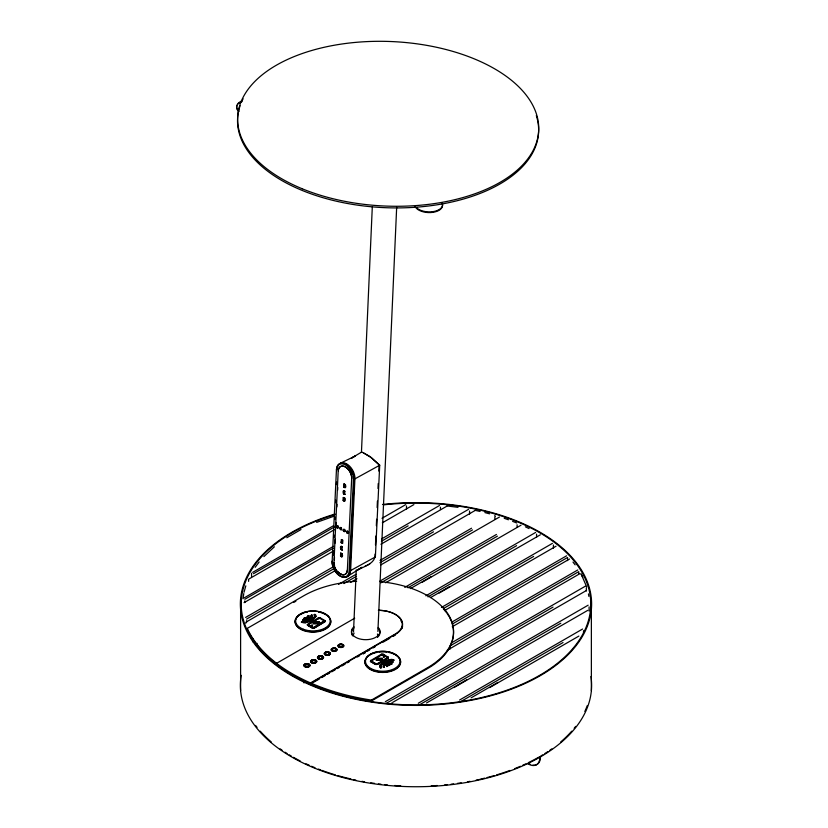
<?xml version="1.0" encoding="UTF-8"?>
<svg xmlns="http://www.w3.org/2000/svg" width="828" height="828" viewBox="0 0 828 828"><rect width="100%" height="100%" fill="white"/><g stroke="black" fill="none" stroke-linecap="round" stroke-linejoin="round"><path stroke-width="1.24" d="M251.567 576.485L251.567 573.224M319.36 622.708L316.524 622.594L319.36 622.708L319.36 622.004L314.06 622.004L316.099 623.298L314.06 622.004M381.646 660.299L379.607 659.016L381.646 660.299L376.336 660.299L376.336 659.595L379.172 659.709L376.336 659.595M353.504 631.94L356.247 569.964M361.443 452.45L372.289 207.114M375.084 554.077L374.97 556.654C373.925 563.878 363.068 567.056 357.106 570.14L362.167 567.263L346.911 576.702M375.477 545.031L375.881 535.985M376.336 525.656L376.616 519.197M377.133 507.564L377.413 501.106M377.899 631.516L396.664 207.362M333.115 555.65L333.301 551.779M333.963 537.569L334.088 534.991M334.822 519.487L334.936 516.91M335.609 502.699L335.733 500.122M336.468 484.628L336.582 482.041M333.963 562.616L338.197 470.915A9.274 5.786 61.2 0 1 345.317 466.878A9.211 5.744 61.1 0 1 351.683 478.284L347.377 570.026A9.274 5.786 61.1 0 1 340.256 574.063A9.274 5.786 61.1 0 1 333.87 562.605A9.211 5.744 61.1 0 0 340.298 573.99A9.211 5.744 61.1 0 0 347.367 569.975M334.367 559.873L334.481 557.296M335.154 543.085L335.34 539.214M336.002 525.004L336.127 522.427M336.861 506.933L336.986 504.345M337.648 490.135L337.772 487.557M337.306 528.461L337.431 525.915M340.525 556.178L340.66 553.218L342.14 553.725C344.148 559.769 337.99 554.522 342.005 556.685M340.846 549.419L342.326 549.916L340.846 549.419C338.838 543.365 344.997 548.612 340.981 546.459M341.157 542.65L341.581 539.535L341.157 542.65L342.647 543.158L342.782 540.198L341.302 539.69M343.144 500.547L343.289 497.587L344.769 498.094C346.766 504.149 340.608 498.901 344.624 501.054M343.465 493.788L344.945 494.295L343.465 493.788C341.467 487.733 347.625 492.981 343.61 490.828M343.786 487.03L343.92 484.059L345.4 484.566C347.408 490.621 341.25 485.374 345.266 487.526M340.805 556.023L340.95 553.063M341.126 549.264L341.26 546.304M343.423 500.391L343.568 497.431M343.744 493.633L343.889 490.673M344.065 486.874L344.21 483.904M341.726 556.84L342.14 553.725M342.047 550.071L342.181 547.111M342.357 543.313L342.502 540.353M344.344 501.209L344.769 498.094M344.665 494.451L344.8 491.48M344.986 487.682L345.4 484.566M343.258 576.712A12.203 7.607 61.1 0 0 350.627 570.575L354.912 478.863L379.741 465.222L370.116 456.59L361.764 452.005L351.445 458.122M377.992 488.489L378.23 483.511M378.81 471.08L379.11 464.87L371.617 457.936L363.937 453.123M375.384 556.882L379.71 465.191L379.11 464.87M314.919 616.291L314.536 615.069M380.776 666.012L380.88 666.871M242.977 598.789L243.784 593.572M312.58 616.135L311.949 617.409M379.721 665.681L379.617 666.23A3.778 2.184 0 0 0 380.259 667.565L380.87 667.999L381.625 667.461L381.159 667.12M244.032 592.289L245.812 585.851M386.614 666.095L390.34 663.549M307.033 619.582L310.428 617.616L311.411 616.177M384.285 666.126L384.471 665.546M370.809 660.351L370.385 661.355M388.404 657.587L387.97 658.363M384.658 656.676L383.281 656.832M314.919 616.177L312.498 618.909L305.366 622.107M312.373 616.85L312.549 615.825M383.178 665.857L383.757 664.894M315.986 616.508L311.659 620.307M379.721 665.795L379.928 665.246M311.349 616.415L306.319 619.841L302.52 620.307L304.652 620.824L309.568 618.982M384.347 665.888L385.765 664.315M371.41 661.127L371.824 660.651M387.38 657.587L376.823 663.942M325.249 621.404L314.495 627.955M379.928 665.36L380.569 664.449M308.761 616.953L308.958 615.866M386.707 665.764L389.367 663.952L391.82 663.777M255.159 567.304L259.143 561.995M307.229 617.139L307.819 616.477M307.664 616.788L307.861 616.011M387.877 665.826L388.974 664.853M381.128 665.37L381.739 664.553M380.218 664.946L385.972 660.93M263.873 556.602L274.399 546.78M325.104 621.631L314.837 627.676M370.592 660.672L381.201 654.348M388.187 658.043L377.578 664.366M311.421 617.895L311.949 617.295M383.757 665.008L386.127 663.218M384.823 665.205L388.032 663.011M313.957 617.636L309.248 620.679L304.704 622.19M381.739 664.667L382.443 663.932M311.09 625.471L312.021 625.243M312.259 625.927L312.259 625.223M308.461 624.488L318.501 618.526L308.74 624.157M371.544 660.899L381.584 654.938M310.831 618.319L311.421 617.781M381.346 663.849L382.194 663.228M382.443 664.046L383.198 663.394M286.819 537.724L300.968 529.558M308.161 617.346L305.356 618.754M310.831 618.216L308.244 619.82M384.865 664.097L388.197 662.152M307.229 617.026L306.194 617.74M383.198 663.507L384.782 662.431M388.467 665.277L392.13 663.932L391.209 663.518M383.105 662.659L387.059 660.444M252.664 572.365L333.705 525.583M253.44 573.711L334.481 526.918M249.373 578.741L334.429 529.641M244.074 597.94L333.518 546.294M382.008 518.297L405.72 504.614M244.85 599.275L333.218 548.26M244.053 602.66L333.798 550.837M382.319 522.83L413.886 504.604M245.637 617.429L333.643 566.611M381.542 538.956L439.471 505.515M246.609 619.106L334.615 568.298M381.397 541.284L408.142 525.842M246.806 621.673L335.092 570.709M380.911 544.255L446.841 506.187M247.251 628.39A174.656 100.84 0 0 0 276.624 663.3L276.624 664.191A174.656 100.84 0 0 1 247.251 629.29L247.251 628.39L303.638 595.839A87.809 50.694 0 0 1 356.661 581.256M293.681 602.473L295.896 601.2M338.548 584.392L356.04 574.301M380.073 560.421L468.576 509.323M343.889 583.554L356.226 576.433M379.948 562.73L433.489 531.824M350.534 582.405L356.961 578.689M380.559 565.069L474.941 510.586M306.722 617.336L303.576 618.485L305.584 617.874M308.782 615.804L307.778 616.053L308.958 615.98M311.193 615.639L311.68 614.904L312.115 615.318M302.52 620.307L303.586 620.027M310.935 615.452L311.68 614.904M302.21 622.49L301.454 622.025L303.41 622.128M314.94 615.918L314.081 614.738L315.447 614.738A3.778 2.184 0 0 1 316.079 616.073L314.361 618.454L308.637 621.859M301.454 622.139L304.704 622.076M314.081 614.842L314.826 614.304M379.928 581.111L471.546 528.223M308.016 623.846L318.884 617.729M380.901 582.798L472.509 529.91M385.579 582.777L499.46 517.034M404.757 587.394L496.438 534.464M319.463 678.898L310.531 684.052A174.801 100.923 0 0 1 276.583 664.449L276.583 663.321L354.705 618.216M407.966 587.787L497.411 536.14M410.429 588.584L431.305 576.536M422.104 582.312L521.019 525.2M425.871 595.818L535.602 532.466M427.952 596.853L516.62 545.662M430.57 597.568L449.407 586.69M439.15 593.086L540.363 534.805M303.866 682.862L306.081 681.579M276.583 663.321A174.801 100.923 0 0 0 310.531 682.934L395.36 633.958A24.012 13.859 0 0 0 400.493 618.878A24.012 13.859 0 0 0 378.365 610.329A24.281 14.024 0 0 1 400.742 619.034A24.281 14.024 0 0 1 395.556 634.289L310.976 683.121L310.976 684.021A174.656 100.84 0 0 0 371.441 700.985L427.817 668.434A87.809 50.694 0 0 0 451.674 622.19L566.6 555.795M441.448 607.441L552.452 543.354M321.699 677.604L325.042 675.669M327.277 674.385L329.513 673.092M331.738 671.808L335.092 669.873M337.317 668.589L339.552 667.296M341.788 666.012L345.131 664.077M347.367 662.783L349.602 661.5M357.417 656.987L359.642 655.693M362.995 653.768L365.22 652.474M367.456 651.191L369.692 649.897M373.035 647.962L375.27 646.678M383.085 642.166L389.781 638.305M393.124 636.37L395.36 635.076M363.275 653.82L365.51 652.536M443.518 608.487L533.636 556.447M444.584 610.557L556.085 546.18M387.68 658.457L376.812 664.573M452.574 623.867L567.573 557.472L567.573 560.608M392.296 660.175L394.242 660.278L393.497 659.812A3.778 2.184 0 0 0 391.178 659.44L388.28 660.102M452.254 626.744L569.56 559.014M383.116 666.054L384.016 667.399L384.513 666.664M390.971 662.265L393.176 661.996L392.12 661.582M386.914 666.499L387.783 665.919M451.229 643.014L577.778 569.954M450.049 645.933L578.751 571.641L578.751 573.732M447.255 650.239L579.952 573.628M310.976 683.121A174.656 100.84 0 0 0 371.441 700.084L427.817 667.534A87.809 50.694 0 0 0 449.314 616.146A87.809 50.694 0 0 0 379.917 581.649M385.351 701.668L585.386 586.183M386.324 703.345L553.011 607.11M392.72 702.341L586.555 590.426M418.295 703.251L588.139 605.196M419.268 704.938L560.804 623.225M426.492 702.993L466.65 679.809M453.951 687.602L587.797 610.329M459.571 700.043L582.57 629.032M460.544 701.72L563.04 642.549M471.101 697.849L497.876 682.386M489.638 687.613L578.886 636.08M539.877 757.206L540.467 756.875L539.297 756.875L539.877 757.206A16.467 9.501 60 0 1 527.653 763.602M351.465 458.194L355.512 455.897L340.908 462.997M350.627 570.575L375.426 556.902M384.782 662.545L386.448 661.51M386.873 663.756L388.674 662.721M307.478 617.771L306.339 618.35M310.717 620.731L305.284 622.801M317.776 618.216L320.043 617.74L325.073 620.648M380.859 654.627L381.584 654.223M364.951 566.269L369.723 564.054M386.448 661.624L387.39 661.075M387.452 662.597L391.582 661.613M318.501 618.63L319.97 618.495M381.584 655.041L382.919 654.731M389.502 664.677L391.261 664.315M383.436 656.49L384.606 656.625L383.674 657.059M316.658 522.385L333.663 516.31M387.39 661.189L390.992 660.113M387.059 660.558L390.412 659.502M388.674 662.835L390.568 662.193M307.498 620.151L305.698 620.71M314.495 627.841L312.57 628.048M307.416 622.201L304.518 622.863A3.778 2.184 0 0 1 302.21 622.377L301.454 622.025M388.467 660.785L392.917 660.444M306.319 619.727L304.725 620.037M389.046 661.955L391.044 661.593M389.377 662.576L392.431 662.545M305.874 618.516L303.876 618.526M314.123 627.966L312.943 628.09M381.584 654.337L383.778 654.493M377.206 664.377L375.312 664.48L370.468 661.458M381.956 654.886L382.753 654.803M312.021 625.906L311.483 625.906M383.674 656.397L384.451 656.49M381.967 654.255L382.764 654.213M314.06 622.118L319.36 622.004M316.099 623.298L313.253 623.298L316.099 623.184M313.253 623.184L313.253 623.888L318.563 623.877L316.524 622.708M382.443 658.415L377.133 658.426L382.443 658.415L382.443 659.119L379.607 659.119M379.607 659.016L382.443 659.119M381.646 660.185L376.336 660.299M319.287 617.802L320.043 617.843M376.419 664.501L370.623 661.655M376.419 663.911L371.586 661.417M304.652 620.71L302.52 620.193M446.965 505.949L457.998 507.336M391.582 661.5L393.176 661.996M475.168 510.358L480.105 511.445M312.787 627.458L314.123 627.376L324.286 620.948M484.877 512.594L489.607 513.826M312.57 628.162L307.778 625.419M383.136 654.151L388.322 657.256M504.211 518.287L508.413 519.767M312.021 625.14L312.477 625.626L311.245 625.813M512.563 521.329L516.682 522.975M319.825 618.319L324.224 620.969M312.642 627.396C303.845 621.352 311.224 628.887 314.123 627.262L324.224 620.855M371.41 661.023L375.726 663.921L377.206 663.787M312.228 628.069L307.302 624.83M525.387 526.815L529.082 528.595M354.912 478.863L354.953 478.884A12.203 7.607 61.1 0 0 347.812 464.611A12.203 7.607 61.1 0 0 337.689 466.454M343.92 484.059L345.121 484.722M343.289 497.587L344.489 498.249M341.446 542.495L342.647 543.158M340.66 553.218L341.861 553.88M383.053 654.793L387.369 657.473M316.524 622.594L318.563 623.774M377.133 658.426L379.172 659.709M350.306 778.61L350.886 778.941A174.801 100.923 0 0 1 337.793 775.608M314.826 614.417L315.447 614.852M380.259 667.461L380.87 667.999M387.928 656.77L388.404 657.473M386.914 666.612L386.614 665.981M494.782 515.44L495.258 516.424M383.302 666.675L384.016 667.399M312.115 615.214L312.549 615.939M307.54 625.357L307.291 624.612M572.986 562.088L575.129 564.841M581.215 574.228L586.69 586.876M581.08 573.98L582.798 577.23M325.238 620.731L325.321 621.29M380.766 666.395L381.625 667.461M588.449 593.914L588.874 596.388M591.368 598.706L591.368 690.655M589.101 606.883L589.101 611.064M586.348 587.859L586.348 590.995M583.533 630.708L583.533 632.799M553.425 545.031L553.425 548.167M536.575 534.143L536.575 537.279M517.086 524.786L517.086 526.877M494.854 517.003L494.854 519.094M469.548 511.011L469.548 514.147M452.574 624.912L452.574 625.958M450.049 646.978L450.049 649.08M440.444 507.191L440.444 509.551M406.496 505.96L406.496 509.21M391.747 702.9L391.747 704.473M371.441 700.084L371.441 700.985M310.531 682.934L310.531 684.052M253.213 639.04L253.213 642.176M248.597 579.196L248.597 581.36M246.609 620.679L246.609 622.242M245.833 622.242L245.833 623.287M244.85 600.9L244.85 602.525M240.606 598.706L240.606 690.655M353.328 635.8A12.203 7.048 0 0 1 354.115 633.089M377.423 634A12.203 7.048 0 0 1 377.568 636.753M337.193 469.124A12.203 7.607 61.1 0 1 337.348 467.727M238.888 110.962A14.004 7.649 2.5 0 1 242.459 100.705M238.857 111.645A14.004 7.649 2.5 0 1 236.994 105.684M238.288 103.852A14.004 7.649 2.5 0 1 239.685 102.744M442.576 204.299A14.004 7.649 2.5 0 1 432.64 211.699A14.004 7.649 2.5 0 1 416.567 207.776M441.852 202.922A14.004 7.649 2.5 0 1 432.609 212.382A14.004 7.649 2.5 0 1 415.066 206.503M590.944 676.507A175.619 101.399 0 0 1 414.963 786.735A175.619 101.399 0 0 1 241.227 675.337M540.467 756.895A16.467 9.501 60 0 1 532.87 765.113M530.562 764.472A16.467 9.501 60 0 1 528.243 763.261M338.279 470.925A9.211 5.744 61.1 0 1 345.348 466.92A9.274 5.786 61.2 0 1 351.703 478.336M349.24 470.025A9.211 5.744 61.1 0 1 351.072 473.326M341.809 574.373A9.211 5.744 61.1 0 1 340.577 573.835M339.366 573.028A9.211 5.744 61.1 0 1 338.145 571.931M334.574 565.545A9.211 5.744 61.1 0 1 334.284 563.92M348.371 531.949A1.19 0.745 61.1 0 1 348.205 533.273A1.19 0.745 61.1 0 1 347.004 532.539A1.19 0.745 61.1 0 1 347.087 531.162M347.636 531.172A1.19 0.745 61.1 0 1 348.184 531.638M345.131 530.344A1.19 0.745 61.1 0 1 344.396 531.431A1.19 0.745 61.1 0 1 343.496 529.692A1.19 0.745 61.1 0 1 344.852 529.806M341.519 529.62A1.19 0.745 61.1 0 1 340.36 528.916A1.19 0.745 61.1 0 1 340.36 527.55A1.19 0.745 61.1 0 1 341.519 527.974M338.259 527.767A1.19 0.745 61.1 0 1 337.048 527.125A1.19 0.745 61.1 0 1 337.058 525.708A1.19 0.745 61.1 0 1 338.259 526.246M396.457 655.548A17.833 10.298 0 0 1 394.997 669.645A17.833 10.298 0 0 1 370.54 669.645A17.833 10.298 0 0 1 369.071 655.548M369.599 655.196A17.833 10.298 0 0 1 371.979 653.944M372.662 653.665A17.833 10.298 0 0 1 374.111 653.147M374.877 652.909A17.833 10.298 0 0 1 376.502 652.505M379.11 652.071A17.833 10.298 0 0 1 386.417 652.071M389.025 652.505A17.833 10.298 0 0 1 390.65 652.909M392.161 653.395A17.833 10.298 0 0 1 392.876 653.665M393.548 653.944A17.833 10.298 0 0 1 394.801 654.555M395.38 654.865A17.833 10.298 0 0 1 395.929 655.196M391.178 659.554A3.778 2.184 0 0 1 393.497 659.926M318.345 611.571A17.833 10.298 0 0 1 327.381 627.427A17.833 10.298 0 0 1 298.484 627.427A17.833 10.298 0 0 1 307.519 611.571M308.389 611.426A17.833 10.298 0 0 1 317.476 611.426M329.306 617.74A17.833 10.298 0 0 1 322.475 630.532A17.833 10.298 0 0 1 299.519 628.618A17.833 10.298 0 0 1 299.239 615.235M299.777 614.883A17.833 10.298 0 0 1 300.895 614.231M301.506 613.931A17.833 10.298 0 0 1 302.831 613.351M303.534 613.082A17.833 10.298 0 0 1 304.28 612.834M305.853 612.389A17.833 10.298 0 0 1 307.519 612.027M318.345 612.027A17.833 10.298 0 0 1 320.022 612.389M320.819 612.596A17.833 10.298 0 0 1 322.33 613.082M323.044 613.351A17.833 10.298 0 0 1 324.359 613.931M324.969 614.231A17.833 10.298 0 0 1 327.143 615.608M327.629 616.001A17.833 10.298 0 0 1 328.933 617.284M336.468 469.973A11.644 7.266 61.1 0 1 345.4 464.891A11.644 7.266 61.1 0 1 353.421 479.288L349.106 570.978A11.644 7.266 61.1 0 1 340.163 576.05A11.644 7.266 61.1 0 1 332.142 561.653L336.447 469.538A12.203 7.607 61.1 0 1 345.804 464.229A12.203 7.607 61.1 0 1 354.198 479.298L349.882 570.989A12.203 7.607 61.1 0 1 340.515 576.298A12.203 7.607 61.1 0 1 332.121 561.229M537.745 121.064A150.655 82.303 2.5 0 1 382.443 207.559A150.655 82.303 2.5 0 1 240.11 105.715M241.455 102.237A150.655 82.303 2.5 0 1 243.08 98.801M536.316 115.599A150.655 82.303 2.5 0 1 537.507 119.967M402.201 626.713A24.012 13.859 0 0 1 401.828 628.121M401.187 621.093A24.012 13.859 0 0 1 401.808 622.459M378.22 627.458A14.273 8.239 0 0 1 374.494 637.964A14.273 8.239 0 0 1 355.947 637.446A14.273 8.239 0 0 1 353.98 626.786M379.71 634.258A14.273 8.239 0 0 1 377.496 637.239M352.645 635.842A14.273 8.239 0 0 1 352.138 635.076M351.776 634.258A14.273 8.239 0 0 1 353.98 627.903M378.22 628.576A14.273 8.239 0 0 1 379.928 633.42M443.332 608.859A87.809 50.694 0 0 1 446.313 612.441M446.996 613.382A87.809 50.694 0 0 1 448.848 616.239M449.397 617.202A87.809 50.694 0 0 1 451.291 621.186M402.553 626.247A24.281 14.024 0 0 1 402.097 628.152M401.197 620.607A24.281 14.024 0 0 1 402.077 622.418M382.484 504.48A175.619 101.399 0 0 1 586.752 627.707A175.619 101.399 0 0 1 307.799 683.887A175.619 101.399 0 0 1 334.998 514.043M383.499 504.852A174.801 100.923 0 0 1 585.81 627.924A174.801 100.923 0 0 1 308.078 683.4A174.801 100.923 0 0 1 335.381 514.467M587.176 705.756A174.801 100.923 0 0 1 584.827 711.459M575.677 726.394A174.801 100.923 0 0 1 574.146 728.319M571.734 731.165A174.801 100.923 0 0 1 560.753 741.909M551.831 748.854A174.801 100.923 0 0 1 549.895 750.209M547.908 751.555A174.801 100.923 0 0 1 544.865 753.521M542.785 754.815A174.801 100.923 0 0 1 540.663 756.078M538.51 757.32A174.801 100.923 0 0 1 528.347 762.65M525.997 763.778A174.801 100.923 0 0 1 522.685 765.279M520.439 766.262A174.801 100.923 0 0 1 514.705 768.632M510.007 770.423A174.801 100.923 0 0 1 496.593 774.894M494.181 775.608A174.801 100.923 0 0 1 487.081 777.544M484.69 778.144A174.801 100.923 0 0 1 479.847 779.293M478.636 779.562A174.801 100.923 0 0 1 476.183 780.09M470.004 781.321A174.801 100.923 0 0 1 467.509 781.777M461.227 782.822A174.801 100.923 0 0 1 457.429 783.381M453.609 783.899A174.801 100.923 0 0 1 451.053 784.209M447.192 784.644A174.801 100.923 0 0 1 444.626 784.903M437.298 785.513A174.801 100.923 0 0 1 431.222 785.875M400.752 785.875A174.801 100.923 0 0 1 394.687 785.513M387.359 784.903A174.801 100.923 0 0 1 384.782 784.644M380.921 784.209A174.801 100.923 0 0 1 378.365 783.899M374.546 783.381A174.801 100.923 0 0 1 370.747 782.822M364.465 781.777A174.801 100.923 0 0 1 361.971 781.321M355.792 780.09A174.801 100.923 0 0 1 353.349 779.562M335.381 774.894A174.801 100.923 0 0 1 321.968 770.423M320.788 769.978A174.801 100.923 0 0 1 318.438 769.088M314.961 767.701A174.801 100.923 0 0 1 311.545 766.262M309.299 765.279A174.801 100.923 0 0 1 305.987 763.778M300.16 760.932A174.801 100.923 0 0 1 293.464 757.32M291.311 756.078A174.801 100.923 0 0 1 289.2 754.815M287.109 753.521A174.801 100.923 0 0 1 285.07 752.217M282.079 750.209A174.801 100.923 0 0 1 280.143 748.854M271.222 741.909A174.801 100.923 0 0 1 260.24 731.165M257.053 727.357A174.801 100.923 0 0 1 255.562 725.421M255.562 645.26A174.801 100.923 0 0 1 257.053 643.335M346.518 532.052A1.19 0.745 61.2 0 0 347.895 533.439A1.19 0.745 61.2 0 0 347.739 531.597A1.19 0.745 61.2 0 0 346.518 532.052M343.185 530.22A1.19 0.745 61.1 0 0 344.562 531.607A1.19 0.745 61.1 0 0 344.407 529.775A1.19 0.745 61.1 0 0 343.185 530.22M339.863 528.388A1.19 0.745 61.2 0 0 341.239 529.775A1.19 0.745 61.2 0 0 341.084 527.943A1.19 0.745 61.2 0 0 339.863 528.388M336.53 526.567A1.19 0.745 61.1 0 0 337.907 527.953A1.19 0.745 61.1 0 0 337.752 526.111A1.19 0.745 61.1 0 0 336.53 526.567M373.356 669.624A17.284 9.977 0 0 0 400.027 661.769A17.284 9.977 0 0 0 374.908 652.36A17.284 9.977 0 0 0 373.356 669.624M373.842 670.618A17.833 10.298 0 0 0 400.597 661.707A17.833 10.298 0 0 0 373.842 652.785A17.833 10.298 0 0 0 373.842 670.618M303.524 629.311A17.284 9.977 0 0 0 330.196 621.455A17.284 9.977 0 0 0 305.077 612.047A17.284 9.977 0 0 0 303.524 629.311M339.335 647.289A3.022 1.739 0 0 0 343.91 645.83A3.022 1.739 0 0 0 339.439 644.277A3.022 1.739 0 0 0 339.335 647.289M339.708 646.637A2.194 1.263 0 0 0 343.092 645.633A2.194 1.263 0 0 0 339.884 644.443A2.194 1.263 0 0 0 339.708 646.637A2.163 1.252 0 0 0 343.061 645.633A2.163 1.252 0 0 0 339.904 644.463A2.163 1.252 0 0 0 339.728 646.627M339.708 646.865A2.194 1.263 0 0 0 343.092 645.861A2.194 1.263 0 0 0 339.884 644.67A2.194 1.263 0 0 0 339.708 646.865A2.163 1.252 0 0 0 343.061 645.85A2.163 1.252 0 0 0 339.904 644.681A2.163 1.252 0 0 0 339.728 646.854M332.546 651.212A3.022 1.739 0 0 0 337.12 649.752A3.022 1.739 0 0 0 332.639 648.189A3.022 1.739 0 0 0 332.546 651.212M332.918 650.56A2.194 1.263 0 0 0 336.292 649.556A2.194 1.263 0 0 0 333.094 648.365A2.194 1.263 0 0 0 332.918 650.56A2.163 1.252 0 0 0 336.271 649.556A2.163 1.252 0 0 0 333.104 648.386A2.163 1.252 0 0 0 332.939 650.549M332.918 650.787A2.194 1.263 0 0 0 336.292 649.773A2.194 1.263 0 0 0 333.094 648.593A2.194 1.263 0 0 0 332.918 650.787A2.163 1.252 0 0 0 336.271 649.773A2.163 1.252 0 0 0 333.104 648.603A2.163 1.252 0 0 0 332.939 650.777M325.756 655.093A3.022 1.739 0 0 0 330.331 653.634A3.022 1.739 0 0 0 325.849 652.081A3.022 1.739 0 0 0 325.756 655.093A3.022 1.739 0 0 0 330.331 653.675A3.022 1.739 0 0 0 325.849 652.112A3.022 1.739 0 0 0 325.756 655.134M326.128 654.482A2.194 1.263 0 0 0 329.503 653.478A2.194 1.263 0 0 0 326.304 652.288A2.194 1.263 0 0 0 326.128 654.482A2.163 1.252 0 0 0 329.482 653.468A2.163 1.252 0 0 0 326.315 652.298A2.163 1.252 0 0 0 326.139 654.472M326.128 654.71A2.194 1.263 0 0 0 329.503 653.696A2.194 1.263 0 0 0 326.304 652.516A2.194 1.263 0 0 0 326.128 654.71M326.139 654.689A2.163 1.252 0 0 0 329.482 653.696A2.163 1.252 0 0 0 326.315 652.526A2.163 1.252 0 0 0 326.139 654.689M318.966 659.016A3.022 1.739 0 0 0 323.541 657.556A3.022 1.739 0 0 0 319.059 655.993A3.022 1.739 0 0 0 318.966 659.016A3.022 1.739 0 0 0 323.541 657.587A3.022 1.739 0 0 0 319.059 656.035A3.022 1.739 0 0 0 318.966 659.057M319.339 658.405A2.194 1.263 0 0 0 322.713 657.391A2.194 1.263 0 0 0 319.515 656.211A2.194 1.263 0 0 0 319.339 658.405A2.163 1.252 0 0 0 322.692 657.391A2.163 1.252 0 0 0 319.525 656.221A2.163 1.252 0 0 0 319.349 658.395M319.339 658.622A2.194 1.263 0 0 0 322.713 657.618A2.194 1.263 0 0 0 319.515 656.438A2.194 1.263 0 0 0 319.339 658.622A2.163 1.252 0 0 0 322.692 657.618A2.163 1.252 0 0 0 319.525 656.449A2.163 1.252 0 0 0 319.349 658.612M312.177 662.938A3.022 1.739 0 0 0 316.751 661.479A3.022 1.739 0 0 0 312.27 659.916A3.022 1.739 0 0 0 312.177 662.938A3.022 1.739 0 0 0 316.751 661.51A3.022 1.739 0 0 0 312.27 659.957A3.022 1.739 0 0 0 312.177 662.969M312.549 662.328A2.194 1.263 0 0 0 315.923 661.313A2.194 1.263 0 0 0 312.725 660.133A2.194 1.263 0 0 0 312.549 662.328A2.163 1.252 0 0 0 315.892 661.313A2.163 1.252 0 0 0 312.736 660.144A2.163 1.252 0 0 0 312.56 662.307M312.549 662.545A2.194 1.263 0 0 0 315.923 661.541A2.194 1.263 0 0 0 312.725 660.351A2.194 1.263 0 0 0 312.549 662.545A2.163 1.252 0 0 0 315.892 661.541A2.163 1.252 0 0 0 312.736 660.371A2.163 1.252 0 0 0 312.56 662.535M305.387 666.861A3.022 1.739 0 0 0 309.962 665.401A3.022 1.739 0 0 0 305.48 663.839A3.022 1.739 0 0 0 305.387 666.861M305.387 666.892A3.022 1.739 0 0 0 309.962 665.433A3.022 1.739 0 0 0 305.48 663.88A3.022 1.739 0 0 0 305.387 666.892M305.76 666.25A2.194 1.263 0 0 0 309.134 665.236A2.194 1.263 0 0 0 305.925 664.056A2.194 1.263 0 0 0 305.76 666.25A2.163 1.252 0 0 0 309.103 665.236A2.163 1.252 0 0 0 305.946 664.066A2.163 1.252 0 0 0 305.77 666.23M305.76 666.468A2.194 1.263 0 0 0 309.134 665.464A2.194 1.263 0 0 0 305.925 664.273A2.194 1.263 0 0 0 305.76 666.468A2.163 1.252 0 0 0 309.103 665.464A2.163 1.252 0 0 0 305.946 664.294A2.163 1.252 0 0 0 305.77 666.457M302.168 188.753A150.655 82.303 2.5 0 0 538.179 135.419A150.655 82.303 2.5 0 0 324.152 47.289A150.655 82.303 2.5 0 0 302.168 188.753M339.283 647.082A2.743 1.584 0 0 0 343.62 645.964A2.743 1.584 0 0 0 339.78 644.35A2.743 1.584 0 0 0 339.283 647.082M332.494 651.005A2.743 1.584 0 0 0 336.83 649.887A2.743 1.584 0 0 0 332.98 648.272A2.743 1.584 0 0 0 332.494 651.005M325.704 654.917A2.743 1.584 0 0 0 330.041 653.799A2.743 1.584 0 0 0 326.191 652.195A2.743 1.584 0 0 0 325.704 654.917M318.915 658.84A2.743 1.584 0 0 0 323.251 657.722A2.743 1.584 0 0 0 319.401 656.118A2.743 1.584 0 0 0 318.915 658.84M312.363 662.855A2.743 1.584 0 0 0 316.472 661.479A2.743 1.584 0 0 0 312.363 660.113A2.743 1.584 0 0 0 312.363 662.855M305.563 666.778A2.743 1.584 0 0 0 309.682 665.401A2.743 1.584 0 0 0 305.563 664.025A2.743 1.584 0 0 0 305.563 666.778"/></g></svg>
